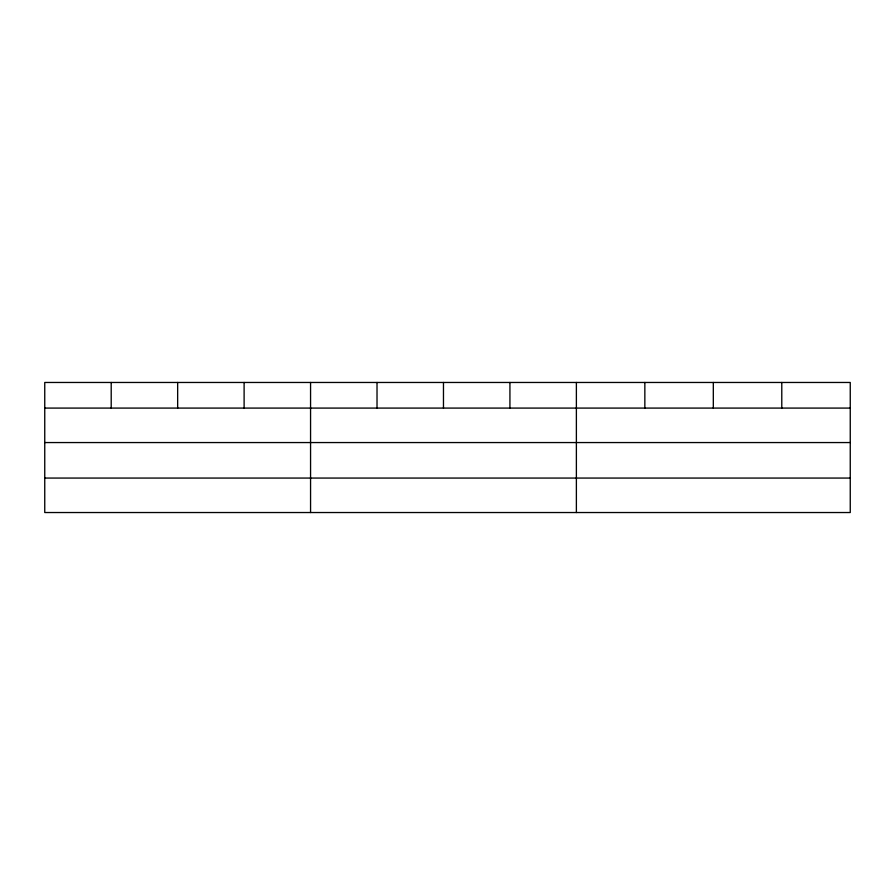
<?xml version="1.0" encoding="UTF-8"?>
<svg xmlns="http://www.w3.org/2000/svg" width="895" height="895" viewBox="0 0 895 895"><rect width="100%" height="100%" fill="white"/><g stroke="black" fill="none" stroke-linecap="round" stroke-linejoin="round"><path stroke-width="1.34" d="M850.25 442.555L850.25 382.467L44.75 382.467L44.75 512.533L850.25 512.533L850.25 442.555L44.75 442.555M44.75 408.086L850.25 408.086M44.75 478.064L850.25 478.064M781.782 382.467L781.782 408.086M713.315 382.467L713.315 408.086M644.847 382.467L644.847 408.086M576.38 382.467L576.38 512.533M509.926 382.467L509.926 408.086M443.472 382.467L443.472 408.086M377.019 382.467L377.019 408.086M310.565 382.467L310.565 512.533M244.111 382.467L244.111 408.086M177.657 382.467L177.657 408.086M111.204 382.467L111.204 408.086"/></g></svg>
